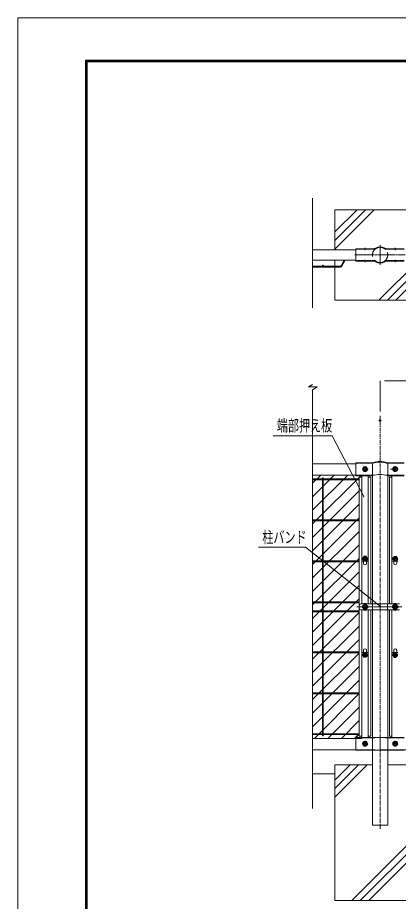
# Model space of a CAD drawing. Units: millimetres, scale not verified. Extents: x -3339 to 3343, y -2363 to 2362.
# Drawn here: x -3339 to -2076, y -572 to 2362 of the extents above; entities that cross this region are included whole.
import ezdxf
from ezdxf.enums import TextEntityAlignment as Align

# ---------------------------------------------------------------- set-up
doc = ezdxf.new("R2010")
doc.units = ezdxf.units.MM
doc.header["$LTSCALE"] = 10
doc.header["$PDMODE"] = 32
doc.header["$PDSIZE"] = 5
for name, pattern in [('DASHED', [7.5, 6, -1.5]), ('USER1', [2, 1.25, -0.25, 0.25, -0.25]), ('USER2', [0.375, 0.25, -0.125]), ('USER3', [1.125, 0.75, -0.125, 0.125, -0.125])]:
    doc.linetypes.add(name, pattern=pattern)
for name, color, linetype, lineweight in [('0-0_寸法', 7, 'Continuous', 13), ('0-1_基礎', 7, 'Continuous', 13), ('0-2_柱', 7, 'Continuous', 13), ('0-4_胴縁', 7, 'Continuous', 13), ('0-5_継手', 7, 'Continuous', 13), ('0-6_0', 7, 'Continuous', 13), ('0-8_押え板', 6, 'Continuous', 13), ('0-A_バンド', 4, 'Continuous', 13), ('0-B_WM', 30, 'Continuous', 13), ('0-C_BN', 4, 'Continuous', 25), ('0-D_マット', 92, 'Continuous', 9)]:
    doc.layers.add(name, color=color, linetype=linetype, lineweight=lineweight)
doc.layers.add('0-7_DEFPOINTS', color=7, linetype='Continuous')
doc.styles.add('ＭＳ ゴシック', font='')
doc.styles.get('ＭＳ ゴシック').set_extended_font_data('MS Gothic')

msp = doc.modelspace()

# ---------------------------------------------------------------- linework, layer by layer
at = {"layer": '0-0_寸法'}
for p, q in [((-2373.97, 1136.02), (-2360.26, 1144.61)), ((-2136.45, 1054.66), (-2136.45, 1156.67)), ((-2121.45, 1156.67), (-151.45, 1156.67)), ((-2373.97, 1136.02), (-2344.74, 1136.02)), ((-2360.26, 1126.29), (-2344.74, 1136.02))]:
    msp.add_line(p, q, dxfattribs=at)
at = {"layer": '0-0_寸法', "linetype": 'USER1'}
msp.add_line((-2136.45, -331.6), (-2136.45, 1040.63), dxfattribs=at)
at = {"layer": '0-0_寸法'}
for points in [[(-2491.49, 974.37), (-2295.68, 974.37), (-2189.63, 769.7)], [(-2540.28, 603.81), (-2383.85, 603.81), (-2135.3, 407.46)]]:
    msp.add_lwpolyline(points, dxfattribs=at)
at = {"layer": '0-1_基礎'}
for p, q in [((-2286.45, 1650.81), (-2212.79, 1724.47)), ((-2286.45, 1622.52), (-2184.51, 1724.47)), ((-2286.45, 1594.24), (-2156.22, 1724.47)), ((-2140.31, 1424.47), (-2007.81, 1556.97)), ((-2112.03, 1424.47), (-1986.45, 1550.05)), ((-2083.74, 1424.47), (-1986.45, 1521.76)), ((-2286.45, -118.91), (-2286.45, -568.91)), ((-2161.85, -118.91), (-2286.45, -118.91)), ((-2286.45, -118.91), (-2286.45, -568.91)), ((-2161.85, -118.91), (-2286.45, -118.91)), ((-2286.45, -169.14), (-2236.22, -118.91)), ((-2286.45, -197.43), (-2207.93, -118.91)), ((-2286.45, -225.71), (-2179.65, -118.91)), ((-2161.85, -118.91), (-2226.45, -118.91)), ((-2046.45, -118.91), (-2111.05, -118.91)), ((-1986.45, -118.91), (-2111.05, -118.91)), ((-1986.45, -118.91), (-2111.05, -118.91)), ((-2286.45, -148.91), (-2360.26, -148.91)), ((-2230.31, -568.91), (-1986.45, -325.05)), ((-2202.03, -568.91), (-1986.45, -353.33)), ((-2173.74, -568.91), (-1986.45, -381.62)), ((-2046.45, -568.91), (-2226.45, -568.91))]:
    msp.add_line(p, q, dxfattribs=at)
for points in [[(-1986.45, 1591.97), (-1986.45, 1724.47), (-2286.45, 1724.47), (-2286.45, 1591.97)], [(-2286.45, 1556.97), (-2286.45, 1424.47), (-1986.45, 1424.47), (-1986.45, 1556.97)], [(-1986.45, -118.91), (-1986.45, -568.91), (-2286.45, -568.91)], [(-1986.45, -118.91), (-1986.45, -568.91), (-2286.45, -568.91)]]:
    msp.add_lwpolyline(points, dxfattribs=at)
at = {"layer": '0-2_柱'}
for p, q in [((-2161.85, 881.09), (-2161.85, 416.09)), ((-2111.05, 881.09), (-2111.05, 416.09)), ((-2161.85, 396.09), (-2161.85, -318.91)), ((-2111.05, 396.09), (-2111.05, -318.91)), ((-2111.05, -318.91), (-2161.85, -318.91))]:
    msp.add_line(p, q, dxfattribs=at)
at = {"layer": '0-4_胴縁'}
for p, q in [((-2360.26, 1762.49), (-2360.26, 1398.87)), ((-2216.45, 1591.97), (-2360.26, 1591.97)), ((-2218.95, 1591.97), (-2360.26, 1591.97)), ((-2216.45, 1556.97), (-2360.26, 1556.97)), ((-2218.95, 1556.97), (-2360.26, 1556.97)), ((-2360.26, 1126.29), (-2360.26, -263.99)), ((-2360.26, 881.09), (-2216.45, 881.09)), ((-2360.26, 843.09), (-2216.45, 843.09)), ((-2360.26, -30.91), (-2216.45, -30.91)), ((-2360.26, -68.91), (-2216.45, -68.91)), ((-2136.45, -68.91), (-136.45, -68.91))]:
    msp.add_line(p, q, dxfattribs=at)
at = {"layer": '0-5_継手', "linetype": 'USER2'}
for p, q in [((-2154.32, 1593.22), (-2216.45, 1593.22)), ((-2118.58, 1593.22), (-2056.45, 1593.22)), ((-2154.32, 1555.72), (-2216.45, 1555.72)), ((-2118.58, 1555.72), (-2056.45, 1555.72)), ((-2216.45, 882.89), (-2160.35, 882.89)), ((-2112.55, 882.89), (-2056.45, 882.89)), ((-2216.45, 843.09), (-2155.27, 843.09)), ((-2117.63, 843.09), (-2056.45, 843.09)), ((-2216.45, -29.11), (-2153.42, -29.11)), ((-2119.48, -29.11), (-2056.45, -29.11)), ((-2216.45, -68.91), (-2153.42, -68.91)), ((-2119.48, -68.91), (-2056.45, -68.91))]:
    msp.add_line(p, q, dxfattribs=at)
at = {"layer": '0-5_継手'}
for p, q in [((-2192.45, 1594.82), (-2192.45, 1593.22)), ((-2180.45, 1594.82), (-2180.45, 1593.22)), ((-2112.86, 1594.82), (-2056.45, 1594.82)), ((-2092.45, 1594.82), (-2092.45, 1593.22)), ((-2080.45, 1594.82), (-2080.45, 1593.22)), ((-2192.45, 1554.12), (-2192.45, 1555.72)), ((-2180.45, 1554.12), (-2180.45, 1555.72)), ((-2092.45, 1554.12), (-2092.45, 1555.72)), ((-2080.45, 1554.12), (-2080.45, 1555.72)), ((-2160.04, 1554.12), (-2216.45, 1554.12)), ((-2112.86, 1554.12), (-2056.45, 1554.12)), ((-2216.45, 884.49), (-2160.88, 884.49)), ((-2216.45, 884.49), (-2216.45, 841.49)), ((-2112.02, 884.49), (-2056.45, 884.49)), ((-2216.45, 841.49), (-2160.61, 841.49)), ((-2112.28, 841.49), (-2056.45, 841.49)), ((-2216.45, -27.51), (-2155.02, -27.51)), ((-2216.45, -27.51), (-2216.45, -70.51)), ((-2153.66, -28.26), (-2119.23, -28.26)), ((-2117.88, -27.51), (-2056.45, -27.51)), ((-2216.45, -70.51), (-2155.02, -70.51)), ((-2153.66, -69.76), (-2119.23, -69.76)), ((-2117.88, -70.51), (-2056.45, -70.51))]:
    msp.add_line(p, q, dxfattribs=at)
at = {"layer": '0-5_継手', "linetype": 'USER3'}
for p, q in [((-2186.45, 1598), (-2186.45, 1589.68)), ((-2136.45, 1607.44), (-2136.45, 1541.49)), ((-2086.45, 1598), (-2086.45, 1589.68)), ((-2220.72, 1574.47), (-2052.64, 1574.47)), ((-2186.45, 1550.93), (-2186.45, 1559.25)), ((-2086.45, 1550.93), (-2086.45, 1559.25)), ((-2176.45, 863.49), (-2196.45, 863.49)), ((-2186.45, 873.49), (-2186.45, 853.49)), ((-2101.45, 863.49), (-2076.45, 863.49)), ((-2086.45, 873.49), (-2086.45, 853.49)), ((-2136.45, -25.46), (-2136.45, -72.85)), ((-2186.45, -38.51), (-2186.45, -58.51)), ((-2086.45, -38.51), (-2086.45, -58.51))]:
    msp.add_line(p, q, dxfattribs=at)
at = {"layer": '0-5_継手'}
msp.add_lwpolyline([(-2160.04, 1594.82), (-2216.45, 1594.82), (-2216.45, 1554.12)], dxfattribs=at)
at = {"layer": '0-5_継手', "linetype": 'DASHED'}
msp.add_circle((-2136.45, 1574.47), 25.4, dxfattribs=at)
at = {"layer": '0-5_継手'}
for centre in [(-2186.45, 863.49), (-2086.45, 863.49), (-2186.45, -48.51), (-2086.45, -48.51)]:
    msp.add_circle(centre, 6, dxfattribs=at)
for centre, radius, start, end in [((-2160.04, 1609.82), 15, 270, 303.71955), ((-2136.45, 1574.47), 27.5, 56.28045, 123.71955), ((-2112.86, 1609.82), 15, 236.28045, 270), ((-2160.04, 1539.12), 15, 56.28045, 90), ((-2136.45, 1574.47), 27.5, 236.28045, 303.71955), ((-2112.86, 1539.12), 15, 90, 123.71955), ((-2160.88, 886.09), 1.6, 270, 288.5978), ((-2136.45, 813.49), 75, 71.4022, 108.5978), ((-2112.02, 886.09), 1.6, 251.4022, 270), ((-2136.45, 770.49), 75, 71.4022, 108.5978), ((-2155.02, -29.11), 1.6, 0, 90), ((-2117.88, -29.11), 1.6, 90, 180), ((-2155.02, -68.91), 1.6, 270, 0), ((-2117.88, -68.91), 1.6, 180, 270)]:
    msp.add_arc(centre, radius, start, end, dxfattribs=at)
at = {"layer": '0-5_継手', "linetype": 'USER2'}
for centre, radius, start, end in [((-2136.45, 1574.47), 25.9, 46.38059, 133.61941), ((-2136.45, 1574.47), 25.9, 226.38059, 313.61941), ((-2136.45, 813.49), 73.4, 70.99745, 109.00255)]:
    msp.add_arc(centre, radius, start, end, dxfattribs=at)
at = {"layer": '0-6_0', "color": 3}
msp.add_lwpolyline([(-3339.2, 2362.41), (3343.3, 2362.41), (3343.3, -2362.59), (-3339.2, -2362.59)], close=True, dxfattribs=at)
at = {"layer": '0-6_0'}
for points in [[(-3114.2, 2221.78), (3118.3, 2221.78), (3118.3, -2221.97), (-3114.2, -2221.97)], [(-3112.79, 2220.38), (3116.9, 2220.38), (3116.9, -2220.56), (-3112.79, -2220.56)], [(-3111.39, 2218.97), (3115.49, 2218.97), (3115.49, -2219.15), (-3111.39, -2219.15)], [(-3109.98, 2217.56), (3114.08, 2217.56), (3114.08, -2217.75), (-3109.98, -2217.75)], [(-3108.57, 2216.16), (3112.68, 2216.16), (3112.68, -2216.34), (-3108.57, -2216.34)]]:
    msp.add_lwpolyline(points, close=True, dxfattribs=at)
at = {"layer": '0-7_DEFPOINTS'}
msp.add_point((-2136.45, 1024.66), dxfattribs=at)
at = {"layer": '0-8_押え板'}
for p, q in [((-2205.55, 836.09), (-2205.55, -23.91)), ((-2197.55, 836.09), (-2205.55, 836.09)), ((-2205.55, 836.09), (-2205.55, -23.91)), ((-2197.55, 836.09), (-2205.55, 836.09)), ((-2197.55, 843.09), (-2197.55, 416.09)), ((-2197.55, 843.09), (-2197.55, 416.09)), ((-2175.55, 843.09), (-2175.55, 416.09)), ((-2175.55, 843.09), (-2175.55, 416.09)), ((-2167.55, 836.09), (-2175.55, 836.09)), ((-2167.55, 836.09), (-2175.55, 836.09)), ((-2167.55, 836.09), (-2167.55, 416.09)), ((-2167.55, 836.09), (-2167.55, 416.09)), ((-2105.35, 836.09), (-2105.35, 416.09)), ((-2105.35, 836.09), (-2097.35, 836.09)), ((-2097.35, 843.09), (-2097.35, 416.09)), ((-2191.55, 565.59), (-2191.55, 550.59)), ((-2191.55, 565.59), (-2191.55, 550.59)), ((-2181.55, 565.59), (-2181.55, 550.59)), ((-2181.55, 565.59), (-2181.55, 550.59)), ((-2091.35, 565.59), (-2091.35, 550.59)), ((-2081.35, 565.59), (-2081.35, 550.59)), ((-2191.45, 413.59), (-2191.45, 398.59)), ((-2191.45, 413.59), (-2191.45, 398.59)), ((-2181.45, 413.59), (-2181.45, 398.59)), ((-2181.45, 413.59), (-2181.45, 398.59)), ((-2091.45, 413.59), (-2091.45, 398.59)), ((-2081.45, 413.59), (-2081.45, 398.59)), ((-2197.55, 396.09), (-2197.55, -27.51)), ((-2197.55, 396.09), (-2197.55, -27.51)), ((-2175.55, 396.09), (-2175.55, -27.51)), ((-2175.55, 396.09), (-2175.55, -27.51)), ((-2167.55, 396.09), (-2167.55, -23.91)), ((-2167.55, 396.09), (-2167.55, -23.91)), ((-2105.35, 396.09), (-2105.35, -23.91)), ((-2097.35, 396.09), (-2097.35, -27.51)), ((-2191.55, 261.59), (-2191.55, 246.59)), ((-2191.55, 261.59), (-2191.55, 246.59)), ((-2181.55, 261.59), (-2181.55, 246.59)), ((-2181.55, 261.59), (-2181.55, 246.59)), ((-2091.35, 261.59), (-2091.35, 246.59)), ((-2081.35, 261.59), (-2081.35, 246.59)), ((-2197.55, -23.91), (-2205.55, -23.91)), ((-2197.55, -23.91), (-2205.55, -23.91)), ((-2167.55, -23.91), (-2175.55, -23.91)), ((-2167.55, -23.91), (-2175.55, -23.91)), ((-2105.35, -23.91), (-2097.35, -23.91))]:
    msp.add_line(p, q, dxfattribs=at)
at = {"layer": '0-8_押え板', "linetype": 'USER3'}
for p, q in [((-2177.55, 558.09), (-2195.55, 558.09)), ((-2177.55, 558.09), (-2195.55, 558.09)), ((-2095.35, 558.09), (-2077.35, 558.09)), ((-2095.45, 406.09), (-2077.45, 406.09)), ((-2177.55, 254.09), (-2195.55, 254.09)), ((-2177.55, 254.09), (-2195.55, 254.09)), ((-2095.35, 254.09), (-2077.35, 254.09))]:
    msp.add_line(p, q, dxfattribs=at)
at = {"layer": '0-8_押え板'}
for centre in [(-2186.45, 246.36), (-2186.45, 246.36), (-2086.45, 246.36)]:
    msp.add_circle(centre, 4, dxfattribs=at)
for centre, start, end in [((-2186.55, 565.59), 0, 180), ((-2186.55, 565.59), 0, 180), ((-2086.35, 565.59), 0, 180), ((-2186.55, 550.59), 180, 0), ((-2186.55, 550.59), 180, 0), ((-2086.35, 550.59), 180, 0), ((-2186.45, 413.59), 0, 180), ((-2186.45, 413.59), 0, 180), ((-2086.45, 413.59), 0, 180), ((-2186.45, 398.59), 180, 0), ((-2186.45, 398.59), 180, 0), ((-2086.45, 398.59), 180, 0), ((-2186.55, 261.59), 0, 180), ((-2186.55, 261.59), 0, 180), ((-2086.35, 261.59), 0, 180), ((-2186.55, 246.59), 180, 0), ((-2186.55, 246.59), 180, 0), ((-2086.35, 246.59), 180, 0)]:
    msp.add_arc(centre, 5, start, end, dxfattribs=at)
at = {"layer": '0-A_バンド'}
for p, q in [((-2205.45, 411.09), (-2205.45, 401.09)), ((-2200.45, 416.09), (-2072.45, 416.09)), ((-2181.45, 411.09), (-2191.45, 411.09)), ((-2161.47, 396.09), (-2161.47, 416.09)), ((-2111.43, 396.09), (-2111.43, 416.09)), ((-2091.45, 411.09), (-2081.45, 411.09)), ((-2200.45, 396.09), (-2072.45, 396.09)), ((-2181.45, 401.09), (-2191.45, 401.09)), ((-2091.45, 401.09), (-2081.45, 401.09))]:
    msp.add_line(p, q, dxfattribs=at)
at = {"layer": '0-A_バンド', "linetype": 'USER3'}
for p, q in [((-2186.45, 414.09), (-2186.45, 398.09)), ((-2136.45, 419.22), (-2136.45, 392.4)), ((-2086.45, 414.09), (-2086.45, 398.09)), ((-2213.93, 406.09), (-2064.72, 406.09))]:
    msp.add_line(p, q, dxfattribs=at)
at = {"layer": '0-A_バンド'}
for centre, start, end in [((-2200.45, 411.09), 90, 180), ((-2191.45, 406.09), 90, 270), ((-2181.45, 406.09), 270, 90), ((-2091.45, 406.09), 90, 270), ((-2081.45, 406.09), 270, 90), ((-2200.45, 401.09), 180, 270)]:
    msp.add_arc(centre, 5, start, end, dxfattribs=at)
at = {"layer": '0-B_WM'}
for p, q in [((-2255.69, 1556.97), (-2265.97, 1538.6)), ((-2252.03, 1556.97), (-2263.18, 1537.04)), ((-2268.76, 1536.97), (-2360.26, 1536.97)), ((-2268.76, 1533.77), (-2360.26, 1533.77)), ((-2205.55, 830.69), (-2360.26, 830.69)), ((-2205.55, 827.49), (-2360.26, 827.49)), ((-2328.05, -21.91), (-2328.05, 834.09)), ((-2328.05, 834.09), (-2324.85, 834.09)), ((-2328.05, -21.91), (-2328.05, 834.09)), ((-2328.05, 834.09), (-2324.85, 834.09)), ((-2324.85, -21.91), (-2324.85, 834.09)), ((-2324.85, -21.91), (-2324.85, 834.09)), ((-2205.55, 694.69), (-2360.26, 694.69)), ((-2205.55, 691.49), (-2360.26, 691.49)), ((-2205.55, 558.69), (-2360.26, 558.69)), ((-2205.55, 555.49), (-2360.26, 555.49)), ((-2205.55, 422.69), (-2360.26, 422.69)), ((-2205.55, 419.49), (-2360.26, 419.49)), ((-2205.55, 392.69), (-2360.26, 392.69)), ((-2205.55, 389.49), (-2360.26, 389.49)), ((-2205.55, 256.69), (-2360.26, 256.69)), ((-2205.55, 253.49), (-2360.26, 253.49)), ((-2205.55, 120.69), (-2360.26, 120.69)), ((-2205.55, 117.49), (-2360.26, 117.49)), ((-2205.55, -15.31), (-2360.26, -15.31)), ((-2205.55, -15.31), (-2360.26, -15.31)), ((-2205.55, -18.51), (-2360.26, -18.51)), ((-2205.55, -18.51), (-2360.26, -18.51)), ((-2205.55, -18.51), (-2360.26, -18.51)), ((-2324.85, -21.91), (-2328.05, -21.91)), ((-2324.85, -21.91), (-2328.05, -21.91))]:
    msp.add_line(p, q, dxfattribs=at)
msp.add_circle((-2326.45, 1538.57), 1.6, dxfattribs=at)
for radius in [3.2, 6.4]:
    msp.add_arc((-2268.76, 1540.17), radius, 270, 330.7642, dxfattribs=at)
at = {"layer": '0-C_BN'}
for p, q in [((-2194.2, 863.49), (-2190.16, 870.49)), ((-2194.2, 863.49), (-2190.16, 856.49)), ((-2181.45, 863.49), (-2191.45, 863.49)), ((-2190.16, 870.49), (-2182.74, 870.49)), ((-2190.16, 856.49), (-2182.74, 856.49)), ((-2186.45, 858.49), (-2186.45, 868.49)), ((-2178.7, 863.49), (-2182.74, 870.49)), ((-2178.7, 863.49), (-2182.74, 856.49)), ((-2094.2, 863.49), (-2090.16, 870.49)), ((-2094.2, 863.49), (-2090.16, 856.49)), ((-2081.45, 863.49), (-2091.45, 863.49)), ((-2090.16, 870.49), (-2082.74, 870.49)), ((-2090.16, 856.49), (-2082.74, 856.49)), ((-2086.45, 858.49), (-2086.45, 868.49)), ((-2078.7, 863.49), (-2082.74, 870.49)), ((-2078.7, 863.49), (-2082.74, 856.49)), ((-2194.2, 565.83), (-2190.16, 572.83)), ((-2194.2, 565.83), (-2190.16, 572.83)), ((-2194.2, 565.83), (-2190.16, 558.83)), ((-2194.2, 565.83), (-2190.16, 558.83)), ((-2182.74, 572.83), (-2190.16, 572.83)), ((-2182.74, 572.83), (-2190.16, 572.83)), ((-2182.74, 558.83), (-2190.16, 558.83)), ((-2182.74, 558.83), (-2190.16, 558.83)), ((-2178.7, 565.83), (-2182.74, 572.83)), ((-2178.7, 565.83), (-2182.74, 572.83)), ((-2178.7, 565.83), (-2182.74, 558.83)), ((-2178.7, 565.83), (-2182.74, 558.83)), ((-2094.2, 565.83), (-2090.16, 572.83)), ((-2094.2, 565.83), (-2090.16, 572.83)), ((-2094.2, 565.83), (-2090.16, 558.83)), ((-2090.16, 572.83), (-2082.74, 572.83)), ((-2090.16, 572.83), (-2082.74, 572.83)), ((-2090.16, 558.83), (-2082.74, 558.83)), ((-2078.7, 565.83), (-2082.74, 572.83)), ((-2078.7, 565.83), (-2082.74, 572.83)), ((-2078.7, 565.83), (-2082.74, 558.83)), ((-2078.7, 565.83), (-2082.74, 558.83)), ((-2194.2, 406.09), (-2190.16, 413.09)), ((-2194.2, 406.09), (-2190.16, 413.09)), ((-2182.74, 413.09), (-2190.16, 413.09)), ((-2182.74, 413.09), (-2190.16, 413.09)), ((-2178.7, 406.09), (-2182.74, 413.09)), ((-2178.7, 406.09), (-2182.74, 413.09)), ((-2094.2, 406.09), (-2090.16, 413.09)), ((-2090.16, 413.09), (-2082.74, 413.09)), ((-2078.7, 406.09), (-2082.74, 413.09)), ((-2194.2, 406.09), (-2190.16, 399.09)), ((-2194.2, 406.09), (-2190.16, 399.09)), ((-2182.74, 399.09), (-2190.16, 399.09)), ((-2182.74, 399.09), (-2190.16, 399.09)), ((-2178.7, 406.09), (-2182.74, 399.09)), ((-2178.7, 406.09), (-2182.74, 399.09)), ((-2094.2, 406.09), (-2090.16, 399.09)), ((-2090.16, 399.09), (-2082.74, 399.09)), ((-2078.7, 406.09), (-2082.74, 399.09)), ((-2194.2, 246.36), (-2190.16, 253.36)), ((-2194.2, 246.36), (-2190.16, 253.36)), ((-2194.2, 246.36), (-2190.16, 239.36)), ((-2194.2, 246.36), (-2190.16, 239.36)), ((-2182.74, 253.36), (-2190.16, 253.36)), ((-2182.74, 253.36), (-2190.16, 253.36)), ((-2182.74, 239.36), (-2190.16, 239.36)), ((-2182.74, 239.36), (-2190.16, 239.36)), ((-2178.7, 246.36), (-2182.74, 253.36)), ((-2178.7, 246.36), (-2182.74, 253.36)), ((-2178.7, 246.36), (-2182.74, 239.36)), ((-2178.7, 246.36), (-2182.74, 239.36)), ((-2094.2, 246.36), (-2090.16, 253.36)), ((-2094.2, 246.36), (-2090.16, 239.36)), ((-2094.2, 246.36), (-2090.16, 239.36)), ((-2090.16, 253.36), (-2082.74, 253.36)), ((-2090.16, 239.36), (-2082.74, 239.36)), ((-2090.16, 239.36), (-2082.74, 239.36)), ((-2078.7, 246.36), (-2082.74, 253.36)), ((-2078.7, 246.36), (-2082.74, 253.36)), ((-2078.7, 246.36), (-2082.74, 239.36)), ((-2078.7, 246.36), (-2082.74, 239.36)), ((-2194.2, -48.51), (-2190.16, -41.51)), ((-2194.2, -48.51), (-2190.16, -55.51)), ((-2181.45, -48.51), (-2191.45, -48.51)), ((-2190.16, -41.51), (-2182.74, -41.51)), ((-2190.16, -55.51), (-2182.74, -55.51)), ((-2186.45, -53.51), (-2186.45, -43.51)), ((-2178.7, -48.51), (-2182.74, -41.51)), ((-2178.7, -48.51), (-2182.74, -55.51)), ((-2094.2, -48.51), (-2090.16, -41.51)), ((-2094.2, -48.51), (-2090.16, -55.51)), ((-2081.45, -48.51), (-2091.45, -48.51)), ((-2090.16, -41.51), (-2082.74, -41.51)), ((-2090.16, -55.51), (-2082.74, -55.51)), ((-2086.45, -53.51), (-2086.45, -43.51)), ((-2078.7, -48.51), (-2082.74, -41.51)), ((-2078.7, -48.51), (-2082.74, -55.51))]:
    msp.add_line(p, q, dxfattribs=at)
at = {"layer": '0-C_BN', "color": 1}
for p, q in [((-2191.45, 565.83), (-2181.45, 565.83)), ((-2191.45, 565.83), (-2181.45, 565.83)), ((-2186.45, 560.83), (-2186.45, 570.83)), ((-2186.45, 560.83), (-2186.45, 570.83)), ((-2081.45, 565.83), (-2091.45, 565.83)), ((-2086.45, 560.83), (-2086.45, 570.83)), ((-2186.45, 401.09), (-2186.45, 411.09)), ((-2186.45, 401.09), (-2186.45, 411.09)), ((-2086.45, 401.09), (-2086.45, 411.09)), ((-2191.45, 406.09), (-2181.45, 406.09)), ((-2191.45, 406.09), (-2181.45, 406.09)), ((-2081.45, 406.09), (-2091.45, 406.09)), ((-2191.45, 246.36), (-2181.45, 246.36)), ((-2191.45, 246.36), (-2181.45, 246.36)), ((-2186.45, 251.36), (-2186.45, 241.36)), ((-2186.45, 251.36), (-2186.45, 241.36)), ((-2081.45, 246.36), (-2091.45, 246.36)), ((-2086.45, 251.36), (-2086.45, 241.36))]:
    msp.add_line(p, q, dxfattribs=at)
at = {"layer": '0-C_BN'}
for points in [[(-2094.2, 565.83), (-2090.16, 558.83), (-2082.74, 558.83)], [(-2094.2, 246.36), (-2090.16, 253.36), (-2082.74, 253.36)]]:
    msp.add_lwpolyline(points, dxfattribs=at)
at = {"layer": '0-C_BN', "lineweight": 13}
for centre in [(-2186.45, 863.49), (-2086.45, 863.49), (-2186.45, -48.51), (-2086.45, -48.51)]:
    msp.add_circle(centre, 8, dxfattribs=at)
at = {"layer": '0-C_BN'}
for centre in [(-2186.45, 863.49), (-2086.45, 863.49), (-2186.45, 565.83), (-2186.45, 565.83), (-2086.45, 565.83), (-2086.45, 565.83), (-2186.45, 406.09), (-2186.45, 406.09), (-2086.45, 406.09), (-2186.45, 246.36), (-2186.45, 246.36), (-2086.45, 246.36), (-2086.45, 246.36), (-2186.45, -48.51), (-2086.45, -48.51)]:
    msp.add_circle(centre, 6.71, dxfattribs=at)
at = {"layer": '0-D_マット'}
for p, q in [((-2360.26, 816.23), (-2333.4, 843.09)), ((-2360.26, 771.33), (-2288.5, 843.09)), ((-2360.26, 726.43), (-2243.6, 843.09)), ((-2360.26, 681.52), (-2198.69, 843.09)), ((-2360.26, 636.62), (-2205.55, 791.34)), ((-2360.26, 591.72), (-2205.55, 746.43)), ((-2360.26, 546.82), (-2205.55, 701.53)), ((-2360.26, 501.92), (-2205.55, 656.63)), ((-2360.26, 457.02), (-2205.55, 611.73)), ((-2360.26, 412.12), (-2205.55, 566.83)), ((-2360.26, 367.22), (-2205.55, 521.93)), ((-2360.26, 322.31), (-2205.55, 477.03)), ((-2360.26, 277.41), (-2205.55, 432.12)), ((-2360.26, 232.51), (-2205.55, 387.22)), ((-2360.26, 187.61), (-2205.55, 342.32)), ((-2360.26, 142.71), (-2205.55, 297.42)), ((-2360.26, 97.81), (-2205.55, 252.52)), ((-2360.26, 52.91), (-2205.55, 207.62)), ((-2360.26, 8), (-2205.55, 162.72)), ((-2354.27, -30.91), (-2205.55, 117.82)), ((-2309.37, -30.91), (-2205.55, 72.91)), ((-2264.47, -30.91), (-2205.55, 28.01)), ((-2220.82, -30.91), (-2206.8, -16.89)), ((-2219.57, -30.91), (-2205.55, -16.89))]:
    msp.add_line(p, q, dxfattribs=at)
msp.add_lwpolyline([(-2360.26, 843.09), (-2197.55, 843.09), (-2197.55, 836.09), (-2205.55, 836.09), (-2205.55, -23.91), (-2197.55, -23.91), (-2197.45, -30.91), (-2360.26, -30.91)], dxfattribs=at)

# ---------------------------------------------------------------- texts
at = {"layer": '0-0_寸法', "style": 'ＭＳ ゴシック', "width": 0.7}
for s, p in [('端部押え板', (-2479.18, 976.97)), ('柱バンド', (-2527.35, 606.41))]:
    msp.add_text(s, height=38.49, dxfattribs=at).set_placement(p, align=Align.BOTTOM_LEFT)

doc.saveas('drawing.dxf')
